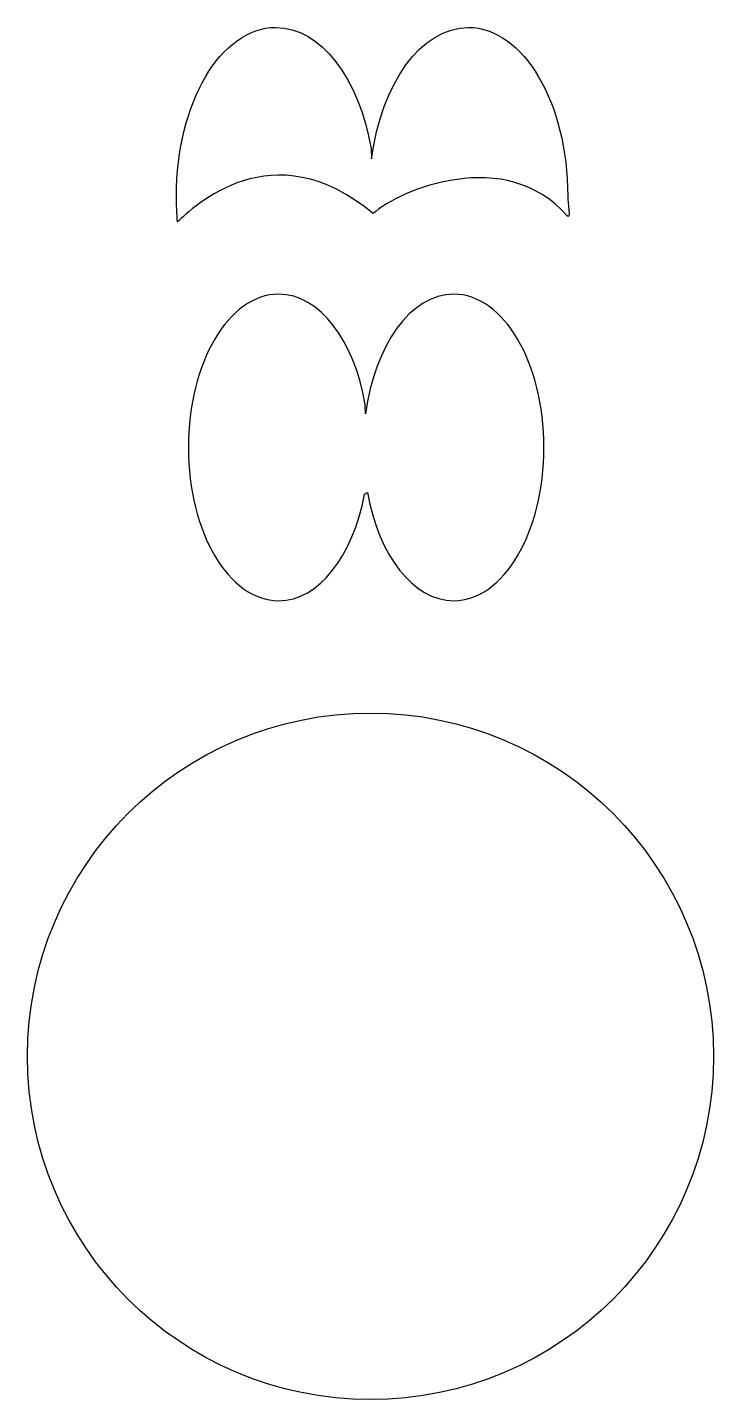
# Model space of a CAD drawing. Header units: centimetres. Extents: x -3.8 to 3.8, y -7.6 to 7.6.
import ezdxf

# ---------------------------------------------------------------- set-up
doc = ezdxf.new("R2010")
doc.units = ezdxf.units.CM
doc.header["$MEASUREMENT"] = 0
doc.layers.add('Camada 1', color=7, linetype='Continuous')

msp = doc.modelspace()

# ---------------------------------------------------------------- linework, layer by layer
at = {"layer": 'Camada 1'}
msp.add_ellipse((0, -3.77502), major_axis=(0, 3.7801), ratio=1, dxfattribs=at)
for points, knots in [([(2.16569, 5.4814), (2.21234, 5.42764), (2.17307, 5.62467), (2.17307, 5.69788), (2.17307, 5.69788), (2.17308, 6.72364), (1.68309, 7.55512), (1.07865, 7.55512), (1.07865, 7.55512), (0.55705, 7.55512), (0.12049, 6.93573), (0.01087, 6.10661), (0.01087, 6.10661), (0.01087, 6.10661), (0.00674, 6.22012), (0.00674, 6.22012), (0.00674, 6.22012), (-0.12618, 6.99156), (-0.54631, 7.55512), (-1.04391, 7.55512), (-1.04391, 7.55512), (-1.64843, 7.55512), (-2.13836, 6.72364), (-2.13836, 5.69788), (-2.13836, 5.69788), (-2.13836, 5.60123), (-2.13394, 5.50627), (-2.12569, 5.41364), (-2.12569, 5.41364), (-1.96141, 5.5708), (-1.07709, 6.43308), (0.02847, 5.50447), (0.02847, 5.50447), (0.31583, 5.76977), (1.495, 6.2543), (2.16569, 5.4814)], [0, 0, 0, 0, 0.1, 0.1, 0.1, 0.1, 0.2, 0.2, 0.2, 0.2, 0.3, 0.3, 0.3, 0.3, 0.4, 0.4, 0.4, 0.4, 0.5, 0.5, 0.5, 0.5, 0.6, 0.6, 0.6, 0.6, 0.7, 0.7, 0.7, 0.7, 0.8, 0.8, 0.8, 0.8, 1, 1, 1, 1]), ([(-0.06501, 2.41364), (-0.19354, 1.73398), (-0.56912, 1.24199), (-1.01227, 1.24199), (-1.01227, 1.24199), (-1.56162, 1.24199), (-2.00687, 1.99756), (-2.00687, 2.92982), (-2.00687, 2.92982), (-2.00687, 3.862), (-1.56163, 4.61762), (-1.01227, 4.61762), (-1.01227, 4.61762), (-0.56004, 4.61762), (-0.17828, 4.10549), (-0.05747, 3.40437), (-0.05747, 3.40437), (-0.05747, 3.40437), (-0.05369, 3.30126), (-0.05369, 3.30126), (-0.05369, 3.30126), (0.0459, 4.05474), (0.44267, 4.61762), (0.91664, 4.61762), (0.91664, 4.61762), (1.46602, 4.61762), (1.91129, 3.862), (1.91129, 2.92982), (1.91129, 2.92982), (1.91129, 1.99759), (1.46602, 1.24199), (0.91664, 1.24199), (0.91664, 1.24199), (0.46904, 1.24199), (0.09045, 1.74375), (-0.03438, 2.43415), (-0.03438, 2.43415), (-0.03438, 2.43415), (-0.06501, 2.41364), (-0.06501, 2.41364)], [0, 0, 0, 0, 0.09090909, 0.09090909, 0.09090909, 0.09090909, 0.18181818, 0.18181818, 0.18181818, 0.18181818, 0.27272727, 0.27272727, 0.27272727, 0.27272727, 0.36363636, 0.36363636, 0.36363636, 0.36363636, 0.45454545, 0.45454545, 0.45454545, 0.45454545, 0.54545455, 0.54545455, 0.54545455, 0.54545455, 0.63636364, 0.63636364, 0.63636364, 0.63636364, 0.72727273, 0.72727273, 0.72727273, 0.72727273, 0.81818182, 0.81818182, 0.81818182, 0.81818182, 1, 1, 1, 1])]:
    msp.add_open_spline(points, degree=3, knots=knots, dxfattribs=at)

doc.saveas('drawing.dxf')
